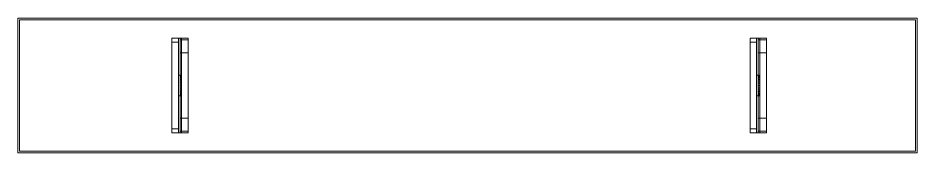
# Model space of a CAD drawing. Extents: x -552 to 552, y -82 to 82.
import ezdxf

# ---------------------------------------------------------------- set-up
doc = ezdxf.new("R2010")
doc.units = 0
doc.header["$MEASUREMENT"] = 0
doc.layers.add('New_0', color=7, linetype='Continuous')

# ---------------------------------------------------------------- blocks, each defined once
blk = doc.blocks.new('Object_4')
at = {"layer": 'New_0', "color": 254, "lineweight": 0, "true_color": 0xd6d4d8}
mesh = blk.add_polyface(dxfattribs=at)
corners = [(550, -80.5, 4465), (550, 80.5, 4465), (550, 80.5, 4497), (550, -80.5, 4497), (-550, 80.5, 4465), (-550, 80.5, 4497), (-550, -80.5, 4465), (-550, -80.5, 4497), (552, -82.5, 4465), (552, 82.5, 4465), (552, 82.5, 4477), (552, -82.5, 4477), (-552, 82.5, 4465), (-552, 82.5, 4477), (-552, -82.5, 4465), (-552, -82.5, 4477), (550, -80.5, 4449), (550, 80.5, 4449), (550, 80.5, 4465), (550, -80.5, 4465), (-550, 80.5, 4449), (-550, 80.5, 4465), (-550, -80.5, 4449), (-550, -80.5, 4465), (-355, -58, 4600), (-355, -12.5, 4581), (-353, -12.5, 4581), (-353, -58, 4600), (-355, -12.5, 4530), (-353, -12.5, 4530), (-355, 12.5, 4530), (-353, 12.5, 4530), (-355, 12.5, 4581), (-353, 12.5, 4581), (-355, 58, 4600), (-353, 58, 4600), (-363, -58, 4600), (-363, -53, 4598), (-355, -53, 4598), (-355, -58, 4600), (-363, 53, 4598), (-355, 53, 4598), (-363, 58, 4600), (-355, 58, 4600), (-353, 58, 4523), (-353, 12.5, 4542), (-351, 12.5, 4542), (-351, 58, 4523), (-353, 12.3, 4544), (-351, 12.3, 4544), (-353, 11.9, 4545.9), (-351, 11.9, 4545.9), (-353, 11.1, 4547.7), (-351, 11.1, 4547.7), (-353, 10.1, 4549.3), (-351, 10.1, 4549.3), (-353, 8.8, 4550.8), (-351, 8.8, 4550.8), (-353, 7.3, 4552.1), (-351, 7.3, 4552.1), (-353, 5.7, 4553.1), (-351, 5.7, 4553.1), (-353, 3.9, 4553.9), (-351, 3.9, 4553.9), (-353, 2, 4554.3), (-351, 2, 4554.3), (-353, 0, 4554.5), (-351, 0, 4554.5), (-353, -2, 4554.3), (-351, -2, 4554.3), (-353, -3.9, 4553.9), (-351, -3.9, 4553.9), (-353, -5.7, 4553.1), (-351, -5.7, 4553.1), (-353, -7.3, 4552.1), (-351, -7.3, 4552.1), (-353, -8.8, 4550.8), (-351, -8.8, 4550.8), (-353, -10.1, 4549.3), (-351, -10.1, 4549.3), (-353, -11.1, 4547.7), (-351, -11.1, 4547.7), (-353, -11.9, 4545.9), (-351, -11.9, 4545.9), (-353, -12.3, 4544), (-351, -12.3, 4544), (-353, -12.5, 4542), (-351, -12.5, 4542), (-353, -58, 4523), (-351, -58, 4523), (-353, 40, 4497), (-353, 58, 4497), (-343, 58, 4497), (-343, 40, 4497), (-353, 58, 4523), (-343, 58, 4523), (-353, -58, 4523), (-343, -58, 4523), (-353, -58, 4497), (-343, -58, 4497), (-353, -40, 4497), (-343, -40, 4497), (-353, -40, 4499), (-343, -40, 4499), (-353, -56, 4499), (-343, -56, 4499), (-353, -56, 4521), (-343, -56, 4521), (-353, 56, 4521), (-343, 56, 4521), (-353, 56, 4499), (-343, 56, 4499), (-353, 40, 4499), (-343, 40, 4499), (355, -58, 4600), (355, -12.5, 4581), (357, -12.5, 4581), (357, -58, 4600), (355, -12.5, 4530), (357, -12.5, 4530), (355, 12.5, 4530), (357, 12.5, 4530), (355, 12.5, 4581), (357, 12.5, 4581), (355, 58, 4600), (357, 58, 4600), (347, -58, 4600), (347, -53, 4598), (355, -53, 4598), (355, -58, 4600), (347, 53, 4598), (355, 53, 4598), (347, 58, 4600), (355, 58, 4600), (357, 58, 4523), (357, 12.5, 4542), (359, 12.5, 4542), (359, 58, 4523), (357, 12.3, 4544), (359, 12.3, 4544), (357, 11.9, 4545.9), (359, 11.9, 4545.9), (357, 11.1, 4547.7), (359, 11.1, 4547.7), (357, 10.1, 4549.3), (359, 10.1, 4549.3), (357, 8.8, 4550.8), (359, 8.8, 4550.8), (357, 7.3, 4552.1), (359, 7.3, 4552.1), (357, 5.7, 4553.1), (359, 5.7, 4553.1), (357, 3.9, 4553.9), (359, 3.9, 4553.9), (357, 2, 4554.3), (359, 2, 4554.3), (357, 0, 4554.5), (359, 0, 4554.5), (357, -2, 4554.3), (359, -2, 4554.3), (357, -3.9, 4553.9), (359, -3.9, 4553.9), (357, -5.7, 4553.1), (359, -5.7, 4553.1), (357, -7.3, 4552.1), (359, -7.3, 4552.1), (357, -8.8, 4550.8), (359, -8.8, 4550.8), (357, -10.1, 4549.3), (359, -10.1, 4549.3), (357, -11.1, 4547.7), (359, -11.1, 4547.7), (357, -11.9, 4545.9), (359, -11.9, 4545.9), (357, -12.3, 4544), (359, -12.3, 4544), (357, -12.5, 4542), (359, -12.5, 4542), (357, -58, 4523), (359, -58, 4523), (357, 40, 4497), (357, 58, 4497), (367, 58, 4497), (367, 40, 4497), (357, 58, 4523), (367, 58, 4523), (357, -58, 4523), (367, -58, 4523), (357, -58, 4497), (367, -58, 4497), (357, -40, 4497), (367, -40, 4497), (357, -40, 4499), (367, -40, 4499), (357, -56, 4499), (367, -56, 4499), (357, -56, 4521), (367, -56, 4521), (357, 56, 4521), (367, 56, 4521), (357, 56, 4499), (367, 56, 4499), (357, 40, 4499), (367, 40, 4499)]
mesh.append_faces([[corners[k] for k in face] for face in [(16, 17, 18, 19), (17, 20, 21, 18), (20, 22, 23, 21), (22, 16, 19, 23), (16, 22, 20, 17), (19, 18, 21, 23)]], dxfattribs={"color": 18})
mesh.append_faces([[corners[k] for k in face] for face in [(0, 1, 2, 3), (1, 4, 5, 2), (4, 6, 7, 5), (6, 0, 3, 7), (0, 6, 4, 1), (3, 2, 5, 7), (8, 9, 10, 11), (9, 12, 13, 10), (12, 14, 15, 13), (14, 8, 11, 15), (8, 14, 12, 9), (11, 10, 13, 15), (24, 25, 26, 27), (25, 28, 29, 26), (28, 30, 31, 29), (30, 32, 33, 31), (32, 34, 35, 33), (34, 24, 27, 35), (25, 24, 34), (25, 34, 32), (28, 25, 32), (28, 32, 30), (33, 35, 27), (33, 27, 26), (31, 33, 26), (31, 26, 29), (36, 37, 38, 39), (37, 40, 41, 38), (40, 42, 43, 41), (42, 36, 39, 43), (36, 42, 40, 37), (39, 38, 41, 43), (44, 45, 46, 47), (45, 48, 49, 46), (48, 50, 51, 49), (50, 52, 53, 51), (52, 54, 55, 53), (54, 56, 57, 55), (56, 58, 59, 57), (58, 60, 61, 59), (60, 62, 63, 61), (62, 64, 65, 63), (64, 66, 67, 65), (66, 68, 69, 67), (68, 70, 71, 69), (70, 72, 73, 71), (72, 74, 75, 73), (74, 76, 77, 75), (76, 78, 79, 77), (78, 80, 81, 79), (80, 82, 83, 81), (82, 84, 85, 83), (84, 86, 87, 85), (86, 88, 89, 87), (88, 44, 47, 89), (68, 66, 64), (70, 68, 64), (70, 64, 62), (72, 70, 62), (72, 62, 60), (74, 72, 60), (74, 60, 58), (76, 74, 58), (76, 58, 56), (78, 76, 56), (78, 56, 54), (80, 78, 54), (80, 54, 52), (82, 80, 52), (82, 52, 50), (84, 82, 50), (84, 50, 48), (86, 84, 48), (86, 48, 45), (88, 86, 45), (88, 45, 44), (65, 67, 69), (63, 65, 69), (63, 69, 71), (61, 63, 71), (61, 71, 73), (59, 61, 73), (59, 73, 75), (57, 59, 75), (57, 75, 77), (55, 57, 77), (55, 77, 79), (53, 55, 79), (53, 79, 81), (51, 53, 81), (51, 81, 83), (49, 51, 83), (49, 83, 85), (46, 49, 85), (46, 85, 87), (47, 46, 87), (47, 87, 89), (90, 91, 92, 93), (91, 94, 95, 92), (94, 96, 97, 95), (96, 98, 99, 97), (98, 100, 101, 99), (100, 102, 103, 101), (102, 104, 105, 103), (104, 106, 107, 105), (106, 108, 109, 107), (108, 110, 111, 109), (110, 112, 113, 111), (112, 90, 93, 113), (108, 106, 96), (108, 96, 94), (96, 106, 104), (110, 108, 94), (98, 96, 104), (98, 104, 100), (100, 104, 102), (90, 112, 110), (90, 110, 91), (91, 110, 94), (107, 109, 95), (107, 95, 97), (95, 109, 111), (105, 107, 97), (92, 95, 111), (92, 111, 93), (93, 111, 113), (101, 103, 105), (101, 105, 99), (99, 105, 97), (114, 115, 116, 117), (115, 118, 119, 116), (118, 120, 121, 119), (120, 122, 123, 121), (122, 124, 125, 123), (124, 114, 117, 125), (115, 114, 124), (115, 124, 122), (118, 115, 122), (118, 122, 120), (123, 125, 117), (123, 117, 116), (121, 123, 116), (121, 116, 119), (126, 127, 128, 129), (127, 130, 131, 128), (130, 132, 133, 131), (132, 126, 129, 133), (126, 132, 130, 127), (129, 128, 131, 133), (134, 135, 136, 137), (135, 138, 139, 136), (138, 140, 141, 139), (140, 142, 143, 141), (142, 144, 145, 143), (144, 146, 147, 145), (146, 148, 149, 147), (148, 150, 151, 149), (150, 152, 153, 151), (152, 154, 155, 153), (154, 156, 157, 155), (156, 158, 159, 157), (158, 160, 161, 159), (160, 162, 163, 161), (162, 164, 165, 163), (164, 166, 167, 165), (166, 168, 169, 167), (168, 170, 171, 169), (170, 172, 173, 171), (172, 174, 175, 173), (174, 176, 177, 175), (176, 178, 179, 177), (178, 134, 137, 179), (158, 156, 154), (160, 158, 154), (160, 154, 152), (162, 160, 152), (162, 152, 150), (164, 162, 150), (164, 150, 148), (166, 164, 148), (166, 148, 146), (168, 166, 146), (168, 146, 144), (170, 168, 144), (170, 144, 142), (172, 170, 142), (172, 142, 140), (174, 172, 140), (174, 140, 138), (176, 174, 138), (176, 138, 135), (178, 176, 135), (178, 135, 134), (155, 157, 159), (153, 155, 159), (153, 159, 161), (151, 153, 161), (151, 161, 163), (149, 151, 163), (149, 163, 165), (147, 149, 165), (147, 165, 167), (145, 147, 167), (145, 167, 169), (143, 145, 169), (143, 169, 171), (141, 143, 171), (141, 171, 173), (139, 141, 173), (139, 173, 175), (136, 139, 175), (136, 175, 177), (137, 136, 177), (137, 177, 179), (180, 181, 182, 183), (181, 184, 185, 182), (184, 186, 187, 185), (186, 188, 189, 187), (188, 190, 191, 189), (190, 192, 193, 191), (192, 194, 195, 193), (194, 196, 197, 195), (196, 198, 199, 197), (198, 200, 201, 199), (200, 202, 203, 201), (202, 180, 183, 203), (198, 196, 186), (198, 186, 184), (186, 196, 194), (200, 198, 184), (188, 186, 194), (188, 194, 190), (190, 194, 192), (180, 202, 200), (180, 200, 181), (181, 200, 184), (197, 199, 185), (197, 185, 187), (185, 199, 201), (195, 197, 187), (182, 185, 201), (182, 201, 183), (183, 201, 203), (191, 193, 195), (191, 195, 189), (189, 195, 187)]], dxfattribs={"color": 254})

msp = doc.modelspace()

# ---------------------------------------------------------------- block references
at = {"layer": 'New_0', "color": 254, "linetype": 'Continuous', "lineweight": 0, "true_color": 0xd6d4d8}
msp.add_blockref('Object_4', (0, 0), dxfattribs=at)

doc.saveas('drawing.dxf')
